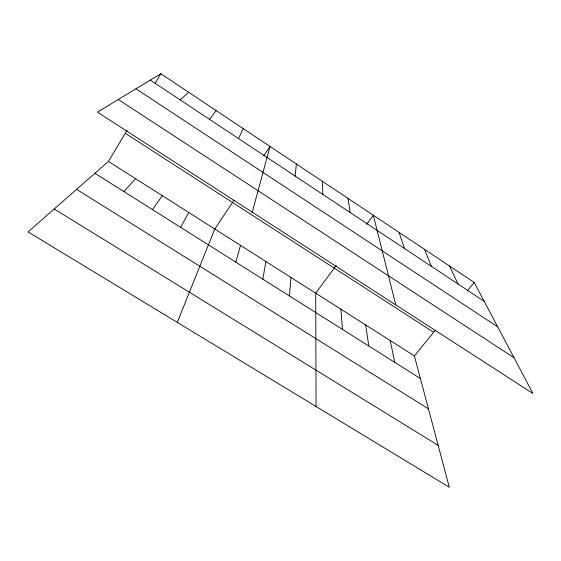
<?xml version="1.0" encoding="UTF-8"?>
<svg xmlns="http://www.w3.org/2000/svg" width="561" height="561" viewBox="0 0 561 561"><rect width="100%" height="100%" fill="white"/><g stroke="black" fill="none" stroke-linecap="round" stroke-linejoin="round"><path stroke-width="0.84" d="M289.476 295.984L290.956 277.45M295.149 176.084L296.355 163.987M262.829 279.182L265.9 261.524M252.282 212.198L269.995 146.435L263.761 155.762M235.816 262.148L240.508 245.388M177.269 322.372L214.786 229.035L233.979 200.326M238.488 138.546L243.271 128.637M180.642 227.359L188.727 212.472M108.434 161.435L414.39 355.905L449.298 487.257L28.05 231.924L108.434 161.435L127.045 130.292M155.067 83.407L160.839 73.743L474.22 282.428L532.95 393.513L97.418 112.144L160.839 73.743M152.473 209.59L162.318 195.691M336.298 265.325L315.696 293.172L316.074 406.508M366.67 224.274L373.338 215.256L395.764 304.889M209.534 119.36L216.174 110.594M414.39 355.905L435.294 330.233M467.11 291.159L474.22 282.428M123.897 191.574L135.559 178.679M180.144 99.886L188.699 92.299M54.2 208.994L438.162 445.357M76.584 189.366L428.464 408.864M94.914 173.293L420.406 378.542M125.264 133.273L433.646 332.259M118.273 99.514L514.044 357.757M135.951 88.813L497.712 326.867M150.313 80.118L484.227 301.362M449.508 265.977L458.028 284.006M424.46 249.294L431.451 266.391M399.074 232.394L404.488 248.53M390.197 340.527L394.783 362.385M348.023 198.398L350.197 212.556M365.688 324.945L368.808 346.004M340.857 309.167L342.469 329.398M322.365 181.308L322.87 194.45"/></g></svg>
